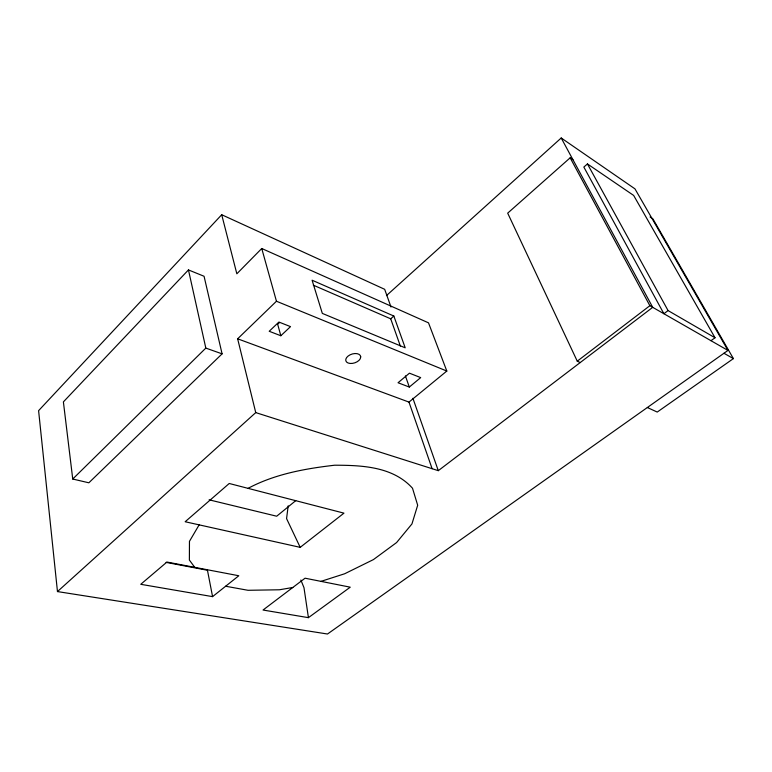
<?xml version="1.0" encoding="UTF-8"?>
<svg xmlns="http://www.w3.org/2000/svg" width="772" height="772" viewBox="0 0 772 772"><rect width="100%" height="100%" fill="white"/><g stroke="black" fill="none" stroke-linecap="round" stroke-linejoin="round"><path stroke-width="1.16" d="M288.188 505.814L286.576 518.62L300.202 547.348L343.965 513.148L229.226 483.484L185.155 521.747L300.202 547.348M199.137 524.863L189.458 541.346L189.381 560.047L194.756 567.352M391.008 307.015L384.668 289.307L221.709 214.732L38.6 410.656L57.466 591.574L327.492 634.015L727.967 350.43L634.96 188.85L561.205 137.985L386.454 295.599M188.455 269.92L63.391 401.894L72.742 479.026L88.857 482.799L222.085 353.856L204.059 276.26L188.455 269.92L205.825 348.095L222.085 353.856M261.747 248.507L276.453 301.234L237.641 338.802L408.977 402.096L446.814 371.052L428.508 322.841L261.747 248.507L236.84 273.799L221.709 214.732M72.742 479.026L205.825 348.095M279.425 322.628L277.679 324.288L280.834 335.743L290.523 326.633L278.904 322.049L269.206 331.275L280.834 335.743M57.466 591.574L255.744 412.605L438.293 470.669L652.707 307.333L561.205 137.985M572.93 159.688L570.161 157.816L507.687 213.149L577.263 361.171L580.197 362.57M313.326 285.177L390.709 318.817L393.845 316.037L405.203 347.815L322.329 313.403L312.091 280.207L393.845 316.037M715.026 337.769L633.648 195.432L587.434 163.934L583.844 167.061L663.891 313.731L668.069 310.576L715.026 337.769L710.964 340.693M409.314 387.052L420.692 377.614L409.45 373.175L398.043 382.748L409.314 387.052L405.406 375.925M295.734 500.661L276.685 516.217L209.115 499.822M212.57 596.631L238.809 575.748L166.935 562.045L140.745 584.308L212.57 596.631L207.456 570.257L166.076 562.383M577.263 361.171L649.87 305.702L727.967 350.43M308.424 617.658L350.247 587.183L305.056 578.199L263.03 610.034L308.424 617.658L303.985 587.685L300.877 580.023M650.082 216.971L652.89 218.852L733.4 358.613L657.233 412.065L647.351 407.519M248.063 488.348C274.668 474.114 304.95 468.652 334.652 465.217C361.923 465.255 392.909 466.51 412.509 488.232L417.681 505.235L411.949 523.927L396.596 542.552L373.445 559.584L344.65 573.77L320.988 581.364M292.81 587.473L279.445 589.779L248.015 590.291L225.627 586.237M276.453 301.234L446.814 371.052M723.962 353.267L733.4 358.613M587.434 163.934L668.069 310.576M570.161 157.816L649.87 305.702M390.709 318.817L400.359 346.049M412.904 398.284L438.293 470.669M408.977 402.096L432.108 468.7M237.641 338.802L255.744 412.605M360.727 356.857L360.244 358.777A7.749 4.613 -17.8 0 1 348.075 362.994A7.749 4.613 -17.8 0 1 350.131 354.792A7.749 4.613 -17.8 0 1 360.727 356.857"/></g></svg>
